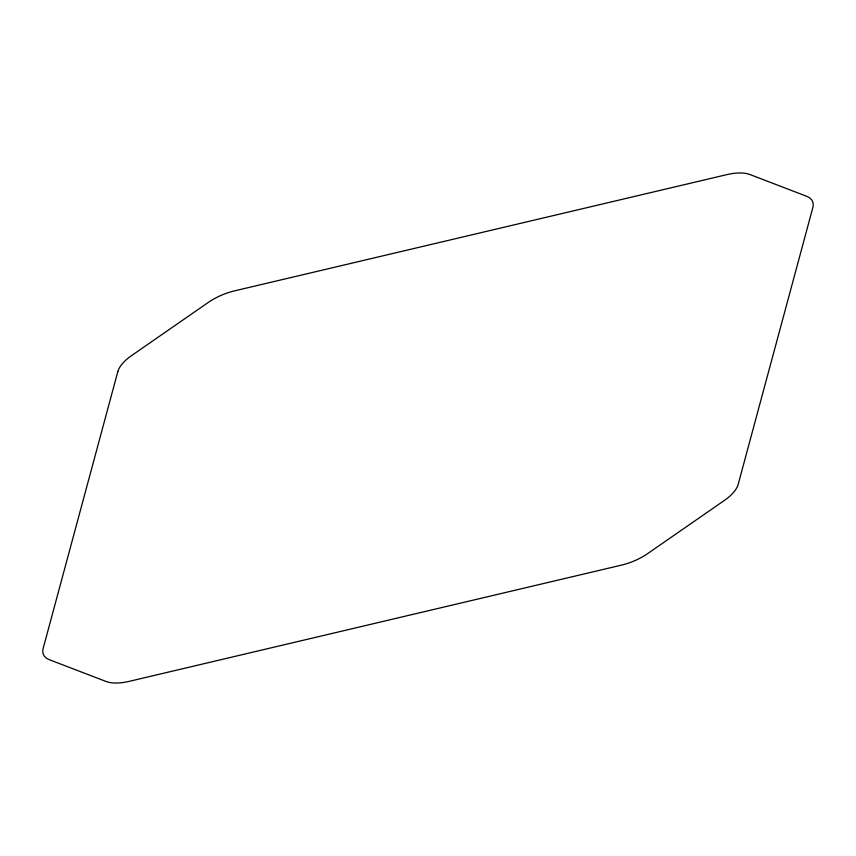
<?xml version="1.0" encoding="UTF-8"?>
<svg xmlns="http://www.w3.org/2000/svg" width="856" height="856" viewBox="0 0 856 856"><rect width="100%" height="100%" fill="white"/><g stroke="black" fill="none" stroke-linecap="round" stroke-linejoin="round"><path stroke-width="1.28" d="M117.796 371.718L43.164 648.399A37.343 17.013 -22.3 0 0 49.616 659.805L106.058 681.472A37.343 17.013 -22.3 0 0 129.085 681.387L621.584 565.099A37.343 17.013 -22.3 0 0 647.692 553.575L724.304 500.493A37.343 17.013 -22.3 0 0 738.204 484.282L812.836 207.601A37.343 17.013 -22.3 0 0 806.384 196.195L749.942 174.528A37.343 17.013 -22.3 0 0 726.915 174.613L234.416 290.901A37.343 17.013 -22.3 0 0 208.308 302.425L131.696 355.507A37.343 17.013 -22.3 0 0 117.796 371.718"/></g></svg>
